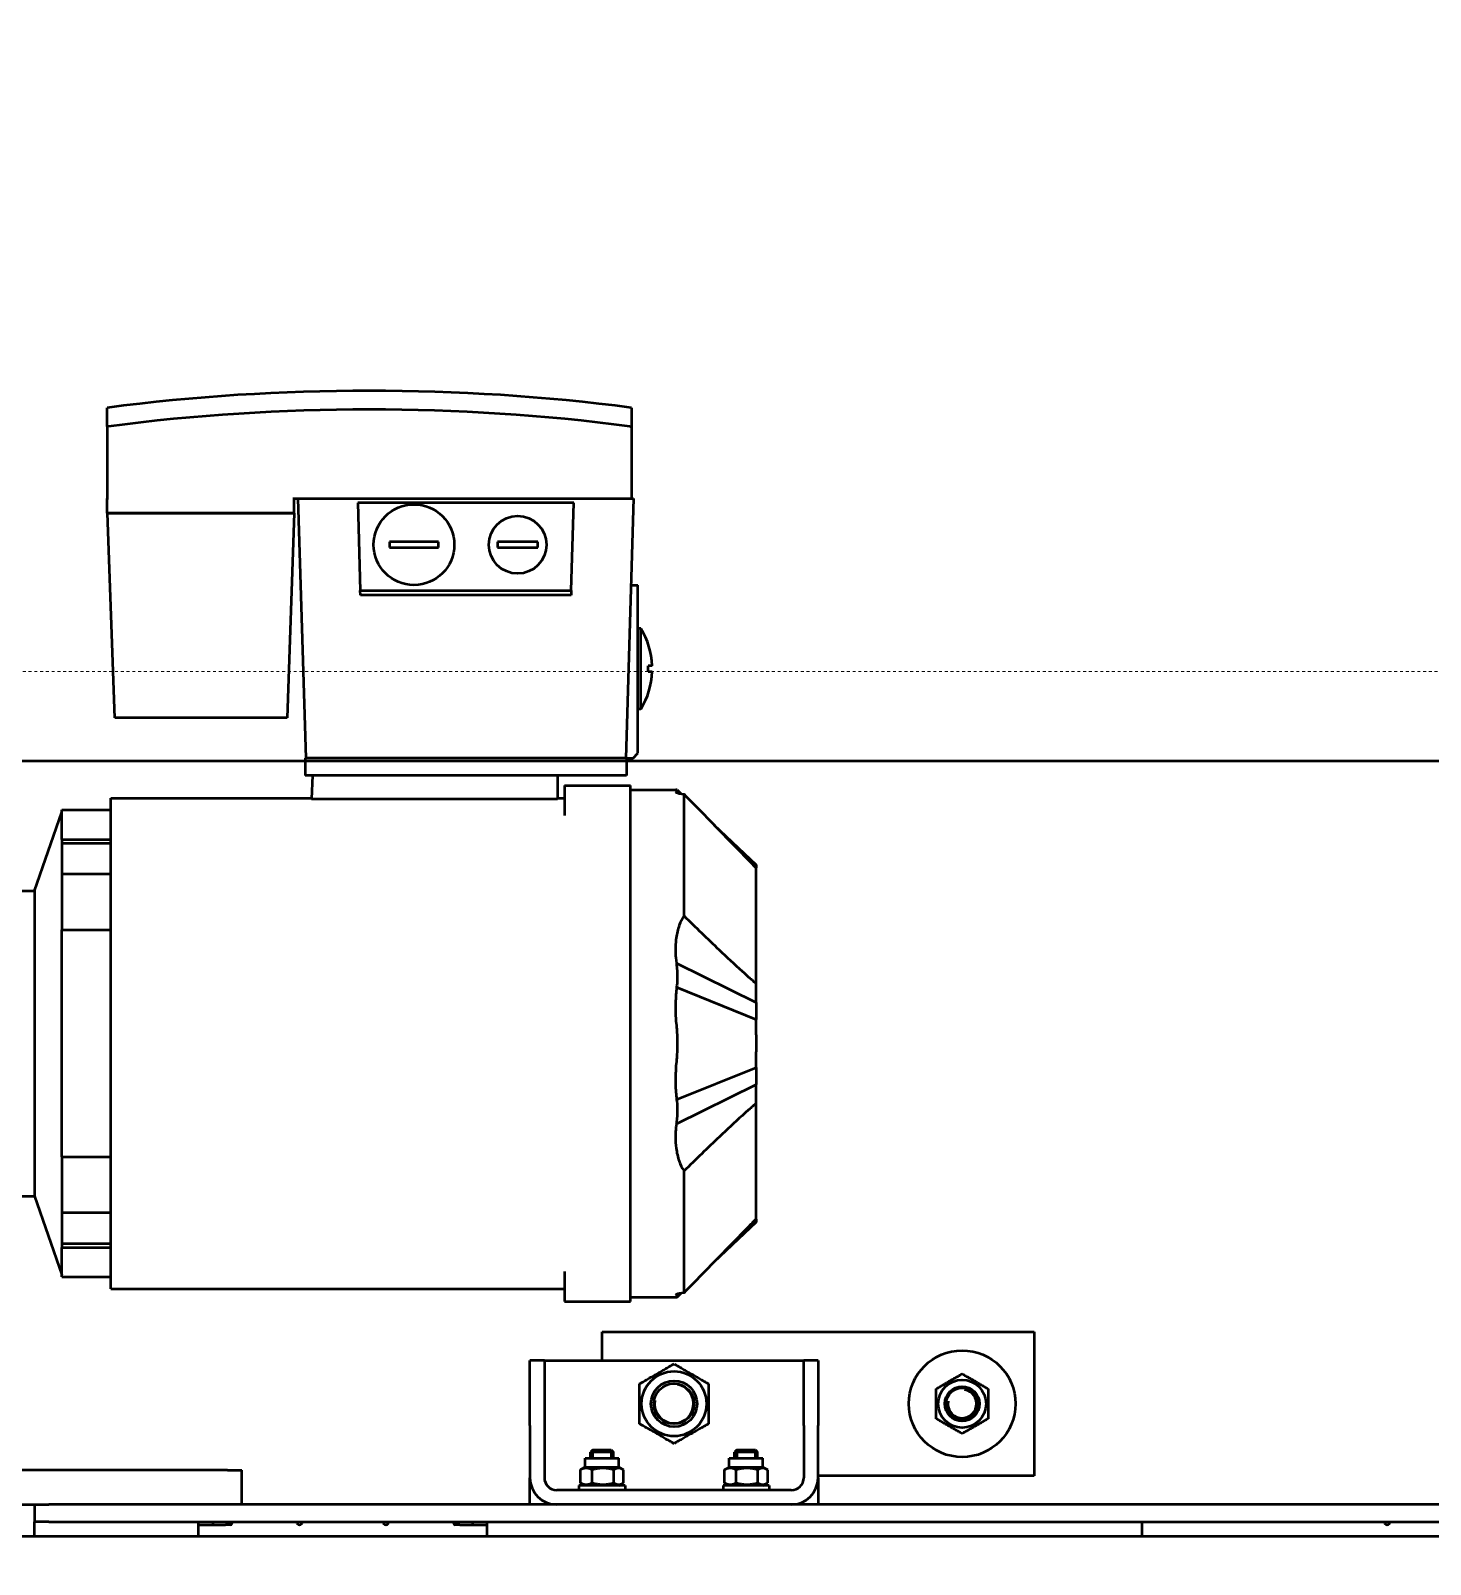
# Model space of a CAD drawing. Header units: metres. Extents: x -11418 to 773, y -8631 to 3561.
# Drawn here: x -4825.8 to -4777.2, y -1288.7 to -1235.5 of the extents above; entities that cross this region are included whole.
import ezdxf

# ---------------------------------------------------------------- set-up
doc = ezdxf.new("R2010")
doc.units = ezdxf.units.M
doc.header["$LTSCALE"] = 0.01
doc.header["$MEASUREMENT"] = 0
doc.linetypes.add('AM_ISO09W050', pattern=[22.5, 12, -1.5, 3, -1.5, 3, -1.5])
doc.layers.get('0').update_dxf_attribs({"color": 30, "lineweight": 0})
for name, color, linetype, lineweight in [('HOLD', 7, 'Continuous', 0), ('SSN_PBC-AM_0', 5, 'Continuous', 50), ('SSN_PBC-AM_11', 9, 'AM_ISO09W050', 18)]:
    doc.layers.add(name, color=color, linetype=linetype, lineweight=lineweight)

# ---------------------------------------------------------------- blocks, each defined once
blk = doc.blocks.new('PBC_3190_20-017-10022_D')
at = {"layer": 'SSN_PBC-AM_0'}
for p, q in [((1823.22, 885), (1823.22, 860)), ((2005.21, 885), (2005.21, 860)), ((1823.71, 860), (1823.21, 860)), ((1823.21, 855), (1823.21, 860)), ((1823.71, 860), (1823.72, 860)), ((1887.71, 860), (2004.71, 860)), ((1888.21, 855), (1888.21, 860)), ((1889.48, 860), (1892.15, 770)), ((1985.21, 858.5), (1910.21, 858.5)), ((1910.21, 858.5), (1911.11, 828.16)), ((1984.31, 828.16), (1985.21, 858.5)), ((2005.96, 860), (2003.29, 770)), ((2004.71, 860), (2004.86, 860)), ((2004.86, 860), (2005.96, 860)), ((1823.21, 855), (1823.71, 855)), ((1825.89, 784), (1823.41, 854.99)), ((1823.41, 854.99), (1888.21, 854.99)), ((1887.71, 855), (1823.71, 855)), ((1888.21, 854.99), (1885.73, 784)), ((1887.71, 855), (1888.21, 855)), ((1921.21, 845), (1921.21, 843)), ((1938.21, 845), (1921.21, 845)), ((1921.21, 843), (1938.21, 843)), ((1938.21, 843), (1938.21, 845)), ((1958.71, 845), (1958.71, 843)), ((1972.71, 845), (1958.71, 845)), ((1958.71, 843), (1972.71, 843)), ((1972.71, 843), (1972.71, 845)), ((1911.11, 828.16), (1984.31, 828.16)), ((1911.16, 826.5), (1911.11, 828.16)), ((1984.26, 826.5), (1911.16, 826.5)), ((1984.31, 828.16), (1984.26, 826.5)), ((2005.07, 830), (2007.46, 830)), ((2007.46, 771.66), (2007.46, 830)), ((2008.46, 815), (2007.46, 815)), ((2008.46, 787), (2008.46, 815)), ((2012.44, 802), (2011.04, 802)), ((2011.04, 800), (2012.44, 800)), ((1885.73, 784), (1825.89, 784)), ((2008.46, 787), (2007.46, 787)), ((2005.8, 770), (2007.46, 771.66)), ((1891.96, 770), (1892.15, 770)), ((1891.96, 770), (1891.96, 764)), ((2003.29, 770), (1892.15, 770)), ((2003.29, 770), (2003.46, 770)), ((2003.46, 770), (2003.46, 764)), ((2003.46, 770), (2005.8, 770)), ((2003.46, 764), (1891.96, 764)), ((1894.5, 764), (1894.22, 755.84)), ((1979.5, 764), (1979.5, 755.84)), ((1824.5, 755.76), (1824.5, 756.1)), ((1824.5, 756.1), (1894.22, 756.1)), ((1824.5, 750.1), (1824.5, 755.76)), ((1894.22, 755.84), (1979.5, 755.84)), ((1979.5, 756.1), (1982, 756.1)), ((1982, 760.5), (1982, 758.55)), ((1982, 760.5), (2004.9, 760.5)), ((1982, 758.55), (1982, 750.1)), ((2004.9, 758.55), (2004.9, 760.5)), ((2004.9, 759), (2021.03, 759)), ((2004.9, 750.1), (2004.9, 758.55)), ((2021.42, 757.86), (2020.74, 758.51)), ((2021.03, 759), (2022.47, 757.64)), ((2023.5, 757.06), (2023.5, 757.48)), ((2023.5, 748.94), (2023.5, 757.06)), ((1798, 724), (1807.5, 751.25)), ((1807.5, 741.79), (1807.5, 752)), ((1807.5, 752), (1824.5, 752)), ((1824.5, 735.8), (1824.5, 750.1)), ((2004.9, 735.8), (2004.9, 750.1)), ((2023.5, 734.85), (2023.5, 748.94)), ((2033.82, 746.89), (2048.5, 733)), ((1807.5, 741.79), (1807.5, 740.43)), ((1807.5, 741.79), (1824.5, 741.79)), ((1807.5, 740.43), (1807.5, 729.82)), ((1807.5, 740.43), (1824.5, 740.43)), ((1824.5, 720.3), (1824.5, 735.8)), ((2004.9, 720.3), (2004.9, 735.8)), ((2023.5, 720.28), (2023.5, 734.85)), ((1807.5, 729.82), (1807.5, 710.36)), ((1807.5, 729.82), (1824.5, 729.82)), ((2048.5, 731.94), (2047.12, 733.26)), ((2048.5, 733), (2048.5, 732.67)), ((2048.5, 732.67), (2048.5, 731.94)), ((2048.5, 731.84), (2048.5, 731.94)), ((2048.5, 731.3), (2048.5, 731.84)), ((2048.5, 725.43), (2048.5, 731.3)), ((1776, 724), (1798, 724)), ((1798, 724), (1798, 618)), ((2048.5, 708.79), (2048.5, 725.43)), ((1824.5, 621.7), (1824.5, 720.3)), ((2004.9, 621.7), (2004.9, 720.3)), ((2023.5, 715.24), (2023.5, 720.28)), ((1807.5, 631.64), (1807.5, 710.36)), ((1807.5, 710.36), (1824.5, 710.36)), ((2048.5, 696.18), (2048.5, 708.79)), ((2020.8, 698.86), (2048.5, 685.2)), ((2048.5, 691.77), (2048.5, 696.18)), ((2048.5, 685.2), (2048.5, 691.77)), ((2020.9, 690.49), (2048.5, 679.34)), ((2048.5, 685.2), (2048.5, 679.34)), ((2048.5, 673.94), (2048.5, 679.34)), ((2048.5, 673.94), (2048.5, 668.06)), ((2048.5, 662.66), (2048.5, 668.06)), ((2020.9, 651.51), (2048.5, 662.66)), ((2048.5, 662.66), (2048.5, 656.8)), ((2020.8, 643.14), (2048.5, 656.8)), ((2048.5, 650.23), (2048.5, 656.8)), ((2048.5, 645.82), (2048.5, 650.23)), ((2048.5, 633.21), (2048.5, 645.82)), ((2048.5, 616.57), (2048.5, 633.21)), ((1807.5, 631.64), (1807.5, 612.18)), ((1807.5, 631.64), (1824.5, 631.64)), ((2023.5, 621.72), (2023.5, 626.76)), ((1792.68, 618), (1798, 618)), ((1798, 618), (1807.5, 590.75)), ((1824.5, 606.2), (1824.5, 621.7)), ((2004.9, 606.2), (2004.9, 621.7)), ((2023.5, 607.15), (2023.5, 621.72)), ((1807.5, 612.18), (1807.5, 601.57)), ((1824.5, 612.18), (1807.5, 612.18)), ((2048.5, 610.7), (2048.5, 616.57)), ((2023.5, 593.06), (2023.5, 607.15)), ((2048.5, 609), (2033.82, 595.11)), ((2048.5, 610.06), (2047.12, 608.74)), ((2048.5, 610.16), (2048.5, 610.7)), ((2048.5, 610.06), (2048.5, 610.16)), ((2048.5, 610.06), (2048.5, 609.33)), ((2048.5, 609.33), (2048.5, 609)), ((1807.5, 601.57), (1807.5, 600.21)), ((1807.5, 601.57), (1824.5, 601.57)), ((1824.5, 591.9), (1824.5, 606.2)), ((2004.9, 591.9), (2004.9, 606.2)), ((1807.5, 590), (1807.5, 600.21)), ((1807.5, 600.21), (1824.5, 600.21)), ((1824.5, 586.24), (1824.5, 591.9)), ((1982, 591.9), (1982, 583.45)), ((2004.9, 583.45), (2004.9, 591.9)), ((2023.5, 584.94), (2023.5, 593.06)), ((1807.5, 590), (1824.5, 590)), ((1824.5, 585.9), (1824.5, 586.24)), ((1824.5, 585.9), (1982, 585.9)), ((1982, 583.45), (1982, 581.5)), ((1982, 581.5), (2004.9, 581.5)), ((2004.9, 581.5), (2004.9, 583.45)), ((2004.9, 583), (2021.03, 583)), ((2021.42, 584.14), (2020.74, 583.49)), ((2022.47, 584.36), (2021.03, 583)), ((2023.5, 584.52), (2023.5, 584.94)), ((1995, 561), (1995, 571)), ((1995, 571), (2145, 571)), ((2145, 571), (2145, 521)), ((1970, 538.5), (1970, 561)), ((1975, 561), (1970, 561)), ((1975, 561), (1975, 538.5)), ((1975, 561), (2065, 561)), ((2070, 561), (2065, 561)), ((2065, 538.5), (2065, 561)), ((2070, 561), (2070, 538.5)), ((1970, 538.5), (1970, 520.3)), ((1975, 538.5), (1975, 520.3)), ((2065, 538.5), (2065, 520.3)), ((2070, 520.3), (2070, 538.5)), ((1989.18, 527.1), (2000.82, 527.1)), ((1989.18, 524.04), (1989.18, 527.1)), ((1991.77, 530), (1991, 529.23)), ((1999, 529.23), (1991, 529.23)), ((1991, 527.1), (1991, 529.23)), ((1991.74, 529.98), (1991.74, 527.1)), ((1991.77, 530), (1998.23, 530)), ((1998.23, 530), (1999, 529.23)), ((1998.26, 527.1), (1998.26, 529.98)), ((1999, 527.1), (1999, 529.23)), ((2000.82, 524.04), (2000.82, 527.1)), ((2039.18, 527.1), (2050.82, 527.1)), ((2039.18, 524.04), (2039.18, 527.1)), ((2041.77, 530), (2041, 529.23)), ((2049, 529.23), (2041, 529.23)), ((2041, 527.1), (2041, 529.23)), ((2041.74, 529.98), (2041.74, 527.1)), ((2041.77, 530), (2048.23, 530)), ((2048.23, 530), (2049, 529.23)), ((2048.26, 527.1), (2048.26, 529.98)), ((2049, 527.1), (2049, 529.23)), ((2050.82, 524.04), (2050.82, 527.1)), ((1865, 523), (1638, 523)), ((1865, 523), (1870, 523)), ((1870, 511), (1870, 523)), ((1987.5, 518.58), (1987.5, 523.06)), ((1989.18, 524.04), (1987.7, 523.18)), ((1989.18, 524.04), (2000.82, 524.04)), ((1991.58, 518.58), (1991.58, 523.06)), ((1999.08, 518.58), (1999.08, 523.06)), ((2000.82, 524.04), (2002.3, 523.18)), ((2002.5, 518.58), (2002.5, 523.06)), ((2037.5, 518.58), (2037.5, 523.06)), ((2039.18, 524.04), (2037.7, 523.18)), ((2039.18, 524.04), (2050.82, 524.04)), ((2041.58, 518.58), (2041.58, 523.06)), ((2049.08, 518.58), (2049.08, 523.06)), ((2050.82, 524.04), (2052.3, 523.18)), ((2052.5, 518.58), (2052.5, 523.06)), ((1970, 511), (1970, 520.3)), ((2003, 517.6), (1987, 517.6)), ((1987, 517.6), (1987, 516)), ((1989.18, 517.6), (1987.7, 518.46)), ((2000.82, 517.6), (2002.3, 518.46)), ((2003, 517.6), (2003, 516)), ((2053, 517.6), (2037, 517.6)), ((2037, 517.6), (2037, 516)), ((2039.18, 517.6), (2037.7, 518.46)), ((2050.82, 517.6), (2052.3, 518.46)), ((2053, 517.6), (2053, 516)), ((2145, 521), (2070, 521)), ((2070, 520.3), (2070, 511)), ((1790, 511), (1798, 511)), ((1798, 511), (1803, 511)), ((1798, 511), (1798, 505)), ((3162, 511), (1803, 511)), ((2060.7, 516), (1979.3, 516)), ((1803, 505), (1798, 505)), ((1798, 500), (1798, 505)), ((1803, 505), (3162, 505)), ((1855, 504.5), (1855, 505)), ((1855, 504), (1855, 504.5)), ((1855, 504), (1864.3, 504)), ((1855, 500), (1855, 504)), ((1860, 504.5), (1860, 505)), ((1860, 504), (1860, 504.5)), ((1866, 504), (1864.3, 504)), ((1866.5, 505), (1866.5, 504.5)), ((1943.5, 504.5), (1943.5, 505)), ((1945.7, 504), (1944, 504)), ((1945.7, 504), (1955, 504)), ((1950, 505), (1950, 504.5)), ((1950, 504.5), (1950, 504)), ((1955, 505), (1955, 504.5)), ((1955, 504.5), (1955, 504)), ((1955, 504), (1955, 500)), ((2182.5, 500), (2182.5, 505)), ((3122, 500), (78, 500))]:
    blk.add_line(p, q, dxfattribs=at)
for centre, radius in [((1929.71, 844), 14), ((1965.71, 844), 10), ((2120, 546), 18.5), ((2020, 546), 11.25), ((2020, 546), 8), ((2020, 546), 8), ((2120, 546), 8.3), ((2020, 546), 7), ((2120, 546), 6), ((2120, 546), 6), ((2120, 546), 5.5)]:
    blk.add_circle(centre, radius, dxfattribs=at)
for centre, radius, start, end in [((1914.21, 190.94), 706.49, 82.59985, 97.40015), ((1914.21, 190.94), 700, 82.57209, 97.42791), ((1985.96, 801), 26.5, 2.1626, 31.8908), ((1985.96, 801), 26.5, 328.1092, 357.8374), ((1985.96, 801), 25.1, 357.7167, 2.2833), ((2020, 546), 6.79, 170, 80), ((2120, 546), 4.95, 170, 80), ((1979.3, 520.3), 9.3, 180, 270), ((1979.3, 520.3), 4.3, 180, 270), ((2060.7, 520.3), 9.3, 270, 0), ((2060.7, 520.3), 4.3, 270, 0), ((1866, 504.5), 0.5, 270, 0), ((1890, 505), 1, 180, 0), ((1920, 505), 1, 180, 0), ((1944, 504.5), 0.5, 180, 270), ((2267.5, 505), 1, 180, 0)]:
    blk.add_arc(centre, radius, start, end, dxfattribs=at)
for centre, major_axis, ratio, start_param, end_param in [((2033.69, 696.79), (-5.77, 21.76), 0.545079, 1.07013, 1.166678), ((2033.69, 696.77), (-5.78, 21.77), 0.544872, 1.165931, 1.331979)]:
    blk.add_ellipse(centre, major_axis=major_axis, ratio=ratio, start_param=start_param, end_param=end_param, dxfattribs=at)
for points, knots in [([(1823.22, 885), (1823.22, 885), (1823.22, 885.12), (1823.22, 885.65), (1823.22, 886.05), (1823.22, 887), (1823.22, 887.63), (1823.22, 889.14), (1823.22, 890.01), (1823.22, 891.1), (1823.22, 891.32), (1823.22, 891.55)], [5.94783, 5.94783, 5.94783, 5.94783, 6.317081, 6.317081, 6.686331, 6.686331, 7.057192, 7.057192, 7.428053, 7.428053, 7.517805, 7.517805, 7.517805, 7.517805]), ([(2005.21, 891.55), (2005.21, 891.32), (2005.21, 891.1), (2005.21, 890.01), (2005.21, 889.14), (2005.21, 887.63), (2005.21, 887), (2005.21, 886.05), (2005.21, 885.65), (2005.21, 885.12), (2005.21, 885), (2005.21, 885)], [4.377855, 4.377855, 4.377855, 4.377855, 4.467607, 4.467607, 4.838468, 4.838468, 5.209329, 5.209329, 5.57858, 5.57858, 5.94783, 5.94783, 5.94783, 5.94783]), ([(1823.22, 885), (1823.22, 885), (1823.23, 885), (1823.28, 885.01), (1823.32, 885.01), (1823.41, 885.02), (1823.47, 885.03), (1823.59, 885.05), (1823.66, 885.06), (1823.72, 885.07)], [-0.30262594, -0.30262594, -0.30262594, -0.30262594, -0.2837998, -0.2837998, -0.26497366, -0.26497366, -0.2459708, -0.2459708, -0.22696793, -0.22696793, -0.22696793, -0.22696793]), ([(2004.71, 885.07), (2004.77, 885.06), (2004.84, 885.05), (2004.96, 885.03), (2005.02, 885.02), (2005.11, 885.01), (2005.15, 885.01), (2005.2, 885), (2005.21, 885), (2005.21, 885)], [0.07565495, 0.07565495, 0.07565495, 0.07565495, 0.09465782, 0.09465782, 0.11366068, 0.11366068, 0.13248682, 0.13248682, 0.15131295, 0.15131295, 0.15131295, 0.15131295]), ([(2020.74, 758.98), (2020.65, 758.97), (2020.5, 758.96), (2020.5, 758.92), (2020.5, 758.92), (2020.5, 758.92)], [-0.5308675, -0.5308675, -0.5308675, -0.5308675, -0.2647094, -0.2647094, -0.2646819, -0.2646819, -0.2646819, -0.2646819]), ([(2020.5, 758.31), (2020.5, 758.25), (2020.58, 758.16), (2021.26, 757.86), (2022.19, 757.66), (2023.5, 757.48)], [-1.176258, -1.176258, -1.176258, -1.176258, -0.779951, -0.779951, -0.000005, -0.000005, -0.000005, -0.000005]), ([(2020.74, 758.84), (2020.81, 758.82), (2021.02, 758.78), (2021.02, 758.62), (2020.81, 758.54), (2020.74, 758.51)], [-0.3673436, -0.3673436, -0.3673436, -0.3673436, -0.1840265, -0.1840265, -0.000007, -0.000007, -0.000007, -0.000007]), ([(2048.5, 731.84), (2048.46, 731.88), (2048.38, 731.96), (2048.21, 732.14), (2048.14, 732.22), (2047.91, 732.45), (2047.75, 732.61), (2047.27, 733.11), (2046.94, 733.44), (2045.88, 734.53), (2045.15, 735.28), (2041.72, 738.8), (2038.86, 741.73), (2032.1, 748.66), (2027.56, 753.32), (2023.5, 757.48)], [0.000013, 0.000013, 0.000013, 0.000013, 0.018184, 0.018184, 0.031652, 0.031652, 0.059666, 0.059666, 0.119788, 0.119788, 0.253025, 0.253025, 0.748071, 0.748071, 1.526973, 1.526973, 1.526973, 1.526973]), ([(2023.5, 715.24), (2022.8, 714.24), (2022.25, 713.12), (2021.33, 710.59), (2020.99, 709.11), (2020.63, 706.6), (2020.55, 705.54), (2020.52, 704.48)], [-1.691791, -1.691791, -1.691791, -1.691791, -1.324733, -1.324733, -0.879393, -0.879393, -0.562135, -0.562135, -0.562135, -0.562135]), ([(2023.5, 715.24), (2027.42, 711.4), (2031.65, 707.28), (2038.22, 701.05), (2040.96, 698.5), (2044.51, 695.28), (2045.41, 694.48), (2046.71, 693.33), (2047.1, 692.99), (2047.66, 692.5), (2047.84, 692.35), (2048.09, 692.12), (2048.18, 692.05), (2048.37, 691.88), (2048.46, 691.81), (2048.5, 691.77)], [0.000006, 0.000006, 0.000006, 0.000006, 1.961161, 1.961161, 3.224292, 3.224292, 3.653541, 3.653541, 3.835537, 3.835537, 3.917453, 3.917453, 3.956166, 3.956166, 4.008175, 4.008175, 4.008175, 4.008175]), ([(2020.8, 698.86), (2020.88, 698.28), (2021.1, 696.6), (2021.15, 692.47), (2020.97, 691.02), (2020.9, 690.49)], [-0.3190872, -0.3190872, -0.3190872, -0.3190872, -0.1593745, -0.1593745, -0.0000067, -0.0000067, -0.0000067, -0.0000067]), ([(2020.9, 690.49), (2020.87, 690.23), (2020.84, 689.96), (2020.79, 689.43), (2020.76, 689.16), (2020.69, 688.36), (2020.65, 687.81), (2020.54, 686.17), (2020.51, 685.06), (2020.5, 683.83), (2020.5, 683.69), (2020.5, 683.56)], [-0.8585284, -0.8585284, -0.8585284, -0.8585284, -0.8117665, -0.8117665, -0.7645729, -0.7645729, -0.6690591, -0.6690591, -0.4746607, -0.4746607, -0.4516087, -0.4516087, -0.4516087, -0.4516087]), ([(2020.5, 683.56), (2020.5, 682.6), (2020.52, 681.63), (2020.64, 679.07), (2020.71, 678.32), (2020.81, 677.38)], [-0.4516087, -0.4516087, -0.4516087, -0.4516087, -0.28216, -0.28216, -0.0000015, -0.0000015, -0.0000015, -0.0000015]), ([(2020.81, 677.38), (2020.81, 677.37), (2020.82, 677.28), (2020.83, 677.17), (2020.83, 677.12), (2020.85, 676.96), (2020.86, 676.86), (2020.89, 676.54), (2020.9, 676.33), (2020.96, 675.7), (2020.99, 675.28), (2021.09, 673.57), (2021.13, 672.29), (2021.13, 671)], [-0.6410513, -0.6410513, -0.6410513, -0.6410513, -0.6246952, -0.6246952, -0.6087883, -0.6087883, -0.5770124, -0.5770124, -0.5136015, -0.5136015, -0.3872576, -0.3872576, -0.0000107, -0.0000107, -0.0000107, -0.0000107]), ([(2021.13, 671), (2021.13, 669.71), (2021.09, 668.43), (2020.99, 666.72), (2020.96, 666.3), (2020.9, 665.67), (2020.89, 665.46), (2020.86, 665.14), (2020.85, 665.04), (2020.83, 664.88), (2020.83, 664.83), (2020.82, 664.72), (2020.81, 664.63), (2020.81, 664.62)], [-0.1243683, -0.1243683, -0.1243683, -0.1243683, -0.0492446, -0.0492446, -0.0247347, -0.0247347, -0.0124333, -0.0124333, -0.006269, -0.006269, -0.0031831, -0.0031831, -0.0000102, -0.0000102, -0.0000102, -0.0000102]), ([(2020.81, 664.62), (2020.71, 663.69), (2020.64, 662.94), (2020.52, 660.38), (2020.5, 659.41), (2020.5, 658.44)], [-1.4623984, -1.4623984, -1.4623984, -1.4623984, -0.9847565, -0.9847565, -0.6936447, -0.6936447, -0.6936447, -0.6936447]), ([(2020.5, 658.44), (2020.5, 658.32), (2020.5, 658.2), (2020.51, 656.98), (2020.54, 655.86), (2020.64, 654.2), (2020.68, 653.66), (2020.76, 652.84), (2020.78, 652.58), (2020.84, 652.04), (2020.87, 651.78), (2020.9, 651.51)], [-0.6936447, -0.6936447, -0.6936447, -0.6936447, -0.6588269, -0.6588269, -0.3251715, -0.3251715, -0.1612425, -0.1612425, -0.0802494, -0.0802494, -0.000017, -0.000017, -0.000017, -0.000017]), ([(2020.9, 651.51), (2020.97, 650.98), (2021.15, 649.53), (2021.1, 645.4), (2020.88, 643.72), (2020.8, 643.14)], [-0.3536946, -0.3536946, -0.3536946, -0.3536946, -0.1773639, -0.1773639, -0.0000181, -0.0000181, -0.0000181, -0.0000181]), ([(2048.5, 650.23), (2048.46, 650.19), (2048.37, 650.12), (2048.18, 649.95), (2048.1, 649.88), (2047.84, 649.65), (2047.66, 649.5), (2047.1, 649.01), (2046.71, 648.67), (2045.42, 647.53), (2044.52, 646.73), (2041.01, 643.55), (2038.31, 641.03), (2031.74, 634.8), (2027.45, 630.64), (2023.5, 626.76)], [0.00002, 0.00002, 0.00002, 0.00002, 0.019056, 0.019056, 0.033209, 0.033209, 0.063175, 0.063175, 0.129853, 0.129853, 0.286219, 0.286219, 0.742804, 0.742804, 1.467619, 1.467619, 1.467619, 1.467619]), ([(2020.8, 643.14), (2020.78, 642.96), (2020.76, 642.78), (2020.72, 642.42), (2020.7, 642.24), (2020.64, 641.7), (2020.61, 641.34), (2020.54, 640.26), (2020.51, 639.54), (2020.5, 638.72), (2020.5, 638.62), (2020.5, 638.53)], [-1.6825379, -1.6825379, -1.6825379, -1.6825379, -1.6288644, -1.6288644, -1.5750404, -1.5750404, -1.4672011, -1.4672011, -1.2523035, -1.2523035, -1.2228323, -1.2228323, -1.2228323, -1.2228323]), ([(2020.5, 638.53), (2020.5, 637.24), (2020.57, 635.94), (2020.94, 633.14), (2021.27, 631.6), (2022.21, 628.96), (2022.77, 627.79), (2023.5, 626.76)], [-1.222832, -1.222832, -1.222832, -1.222832, -0.838847, -0.838847, -0.378416, -0.378416, -0.00001, -0.00001, -0.00001, -0.00001]), ([(2023.5, 584.52), (2027.46, 588.58), (2031.85, 593.09), (2038.59, 600), (2041.56, 603.04), (2045.1, 606.67), (2045.83, 607.42), (2046.91, 608.53), (2047.25, 608.87), (2047.74, 609.38), (2047.9, 609.54), (2048.13, 609.78), (2048.21, 609.85), (2048.38, 610.04), (2048.46, 610.12), (2048.5, 610.16)], [0.000001, 0.000001, 0.000001, 0.000001, 1.917786, 1.917786, 3.209122, 3.209122, 3.551073, 3.551073, 3.705326, 3.705326, 3.777143, 3.777143, 3.811652, 3.811652, 3.8581, 3.8581, 3.8581, 3.8581]), ([(2023.5, 584.52), (2022.22, 584.35), (2021.3, 584.15), (2020.58, 583.85), (2020.5, 583.76), (2020.5, 583.69)], [-0.76993, -0.76993, -0.76993, -0.76993, -0.4301484, -0.4301484, -0.2448902, -0.2448902, -0.2448902, -0.2448902]), ([(2020.74, 583.16), (2020.63, 583.14), (2020.5, 583.11), (2020.5, 583.08), (2020.5, 583.08), (2020.5, 583.08)], [-0.4657405, -0.4657405, -0.4657405, -0.4657405, -0.2338083, -0.2338083, -0.2336363, -0.2336363, -0.2336363, -0.2336363]), ([(2020.74, 583.49), (2020.81, 583.46), (2021.02, 583.38), (2021.02, 583.22), (2020.81, 583.18), (2020.74, 583.16)], [-0.3500061, -0.3500061, -0.3500061, -0.3500061, -0.1750235, -0.1750235, -0.000007, -0.000007, -0.000007, -0.000007]), ([(2020.74, 583.02), (2020.81, 583.02), (2021.03, 583), (2021.03, 583), (2021.03, 583), (2021.03, 583)], [-0.3588248, -0.3588248, -0.3588248, -0.3588248, -0.179593, -0.179593, -0.1794744, -0.1794744, -0.1794744, -0.1794744])]:
    blk.add_open_spline(points, degree=3, knots=knots, dxfattribs=at)
for points in [[(2020.5, 758.92), (2020.5, 758.89), (2020.63, 758.86), (2020.74, 758.84)], [(2020.74, 758.51), (2020.64, 758.48), (2020.5, 758.41), (2020.5, 758.31)], [(2021.03, 759), (2021.03, 759), (2020.81, 758.98), (2020.74, 758.98)], [(2021, 758.74), (2021.37, 758.4), (2021.73, 758.05), (2022.09, 757.71)], [(2037.77, 742.85), (2041.35, 739.45), (2044.92, 736.06), (2048.5, 732.67)], [(2048.5, 609.33), (2044.92, 605.94), (2041.35, 602.55), (2037.77, 599.15)], [(2020.5, 583.69), (2020.5, 583.59), (2020.64, 583.52), (2020.74, 583.49)], [(2020.5, 583.08), (2020.5, 583.04), (2020.65, 583.03), (2020.74, 583.02)], [(2022.09, 584.29), (2021.73, 583.95), (2021.37, 583.6), (2021, 583.26)]]:
    blk.add_open_spline(points, degree=3, dxfattribs=at)
for points, weights in [([(2008, 552.93), (2014, 556.39), (2020, 559.86)], [1, 1.15470053838, 1]), ([(2020, 559.86), (2026, 556.39), (2032, 552.93)], [1, 1.15470053838, 1]), ([(2111, 551.2), (2115.5, 553.79), (2120, 556.39)], [1, 1.15470053838, 1]), ([(2120, 556.39), (2124.5, 553.79), (2129, 551.2)], [1, 1.15470053838, 1]), ([(2008, 539.07), (2008, 546), (2008, 552.93)], [1, 1.15470053838, 1]), ([(2032, 552.93), (2032, 546), (2032, 539.07)], [1, 1.15470053838, 1]), ([(2111, 540.8), (2111, 546), (2111, 551.2)], [1, 1.15470053838, 1]), ([(2129, 551.2), (2129, 546), (2129, 540.8)], [1, 1.15470053838, 1]), ([(2020, 532.14), (2014, 535.61), (2008, 539.07)], [1, 1.15470053838, 1]), ([(2032, 539.07), (2026, 535.61), (2020, 532.14)], [1, 1.15470053838, 1]), ([(2120, 535.61), (2115.5, 538.21), (2111, 540.8)], [1, 1.15470053838, 1]), ([(2129, 540.8), (2124.5, 538.21), (2120, 535.61)], [1, 1.15470053838, 1]), ([(1991.58, 523.06), (1989.54, 524.15), (1987.5, 523.06)], [1, 1.15470053838, 1]), ([(1987.5, 523.06), (1987.6, 523.13), (1987.7, 523.18)], [1, 1.0078403239, 1.01488594238]), ([(1999.08, 523.06), (1995.33, 524.15), (1991.58, 523.06)], [1, 1.15470053838, 1]), ([(2002.5, 523.06), (2000.79, 524.15), (1999.08, 523.06)], [1, 1.15470053838, 1]), ([(2041.58, 523.06), (2039.54, 524.15), (2037.5, 523.06)], [1, 1.15470053838, 1]), ([(2037.5, 523.06), (2037.6, 523.13), (2037.7, 523.18)], [1, 1.0078403239, 1.01488594238]), ([(2049.08, 523.06), (2045.33, 524.15), (2041.58, 523.06)], [1, 1.15470053838, 1]), ([(2052.5, 523.06), (2050.79, 524.15), (2049.08, 523.06)], [1, 1.15470053838, 1]), ([(1987.5, 518.58), (1989.54, 517.49), (1991.58, 518.58)], [1, 1.15470053838, 1]), ([(1987.7, 518.46), (1987.6, 518.51), (1987.5, 518.58)], [1.01488594238, 1.0078403239, 1]), ([(1991.58, 518.58), (1995.33, 517.49), (1999.08, 518.58)], [1, 1.15470053838, 1]), ([(1999.08, 518.58), (2000.79, 517.49), (2002.5, 518.58)], [1, 1.15470053838, 1]), ([(2037.5, 518.58), (2039.54, 517.49), (2041.58, 518.58)], [1, 1.15470053838, 1]), ([(2037.7, 518.46), (2037.6, 518.51), (2037.5, 518.58)], [1.01488594238, 1.0078403239, 1]), ([(2041.58, 518.58), (2045.33, 517.49), (2049.08, 518.58)], [1, 1.15470053838, 1]), ([(2049.08, 518.58), (2050.79, 517.49), (2052.5, 518.58)], [1, 1.15470053838, 1])]:
    blk.add_rational_spline(points, weights, degree=2, dxfattribs=at)
at = {"layer": 'SSN_PBC-AM_11'}
blk.add_line((0, 800), (3200, 800), dxfattribs=at)
blk = doc.blocks.new('A$C4EFB1426')
at = {"layer": 'SSN_PBC-AM_0'}
blk.add_lwpolyline([(-8985.88, 1967.16), (-6115.88, 1967.16), (-6115.88, 429.16), (-8985.88, 429.16)], close=True, dxfattribs=at)
blk.add_blockref('PBC_3190_20-017-10022_D', (-9150.88, 1198.16), dxfattribs=at)

msp = doc.modelspace()

# ---------------------------------------------------------------- linework, layer by layer
at = {"layer": 'HOLD'}
msp.add_lwpolyline([(-5078.837, -705.285, 0, 9.56, -0.520567), (-4983.241, -705.285, 0, 9.56, -0.520567), (-4887.645, -705.285, 0, 9.56, -0.520567), (-4792.049, -705.285, 0, 9.56, -0.520567), (-4696.453, -705.285, 0, 9.56, -0.520567), (-4600.857, -705.285, 0, 9.56, -0.520567), (-4540.894, -740.918, 0, 9.56, -0.520567), (-4540.894, -836.514, 0, 9.56, -0.520567), (-4540.894, -932.11, 0, 9.56, -0.520567), (-4540.894, -1027.706, 0, 9.56, -0.520567), (-4540.894, -1123.302, 0, 9.56, -0.520567), (-4540.894, -1218.898, 0, 9.56, -0.520567), (-4566.102, -1289.286, 0, 9.56, -0.520567), (-4661.698, -1289.286, 0, 9.56, -0.520567), (-4757.294, -1289.286, 0, 9.56, -0.520567), (-4852.89, -1289.286, 0, 9.56, -0.520567), (-4948.486, -1289.286, 0, 9.56, -0.520567), (-5044.082, -1289.286, 0, 9.56, -0.520567)], format="xyseb", dxfattribs=at)

# ---------------------------------------------------------------- block references
at = {"xscale": 0.1, "yscale": 0.1, "zscale": 0.1}
msp.add_blockref('A$C4EFB1426', (-4090.347, -1457.513), dxfattribs=at)

doc.saveas('drawing.dxf')
